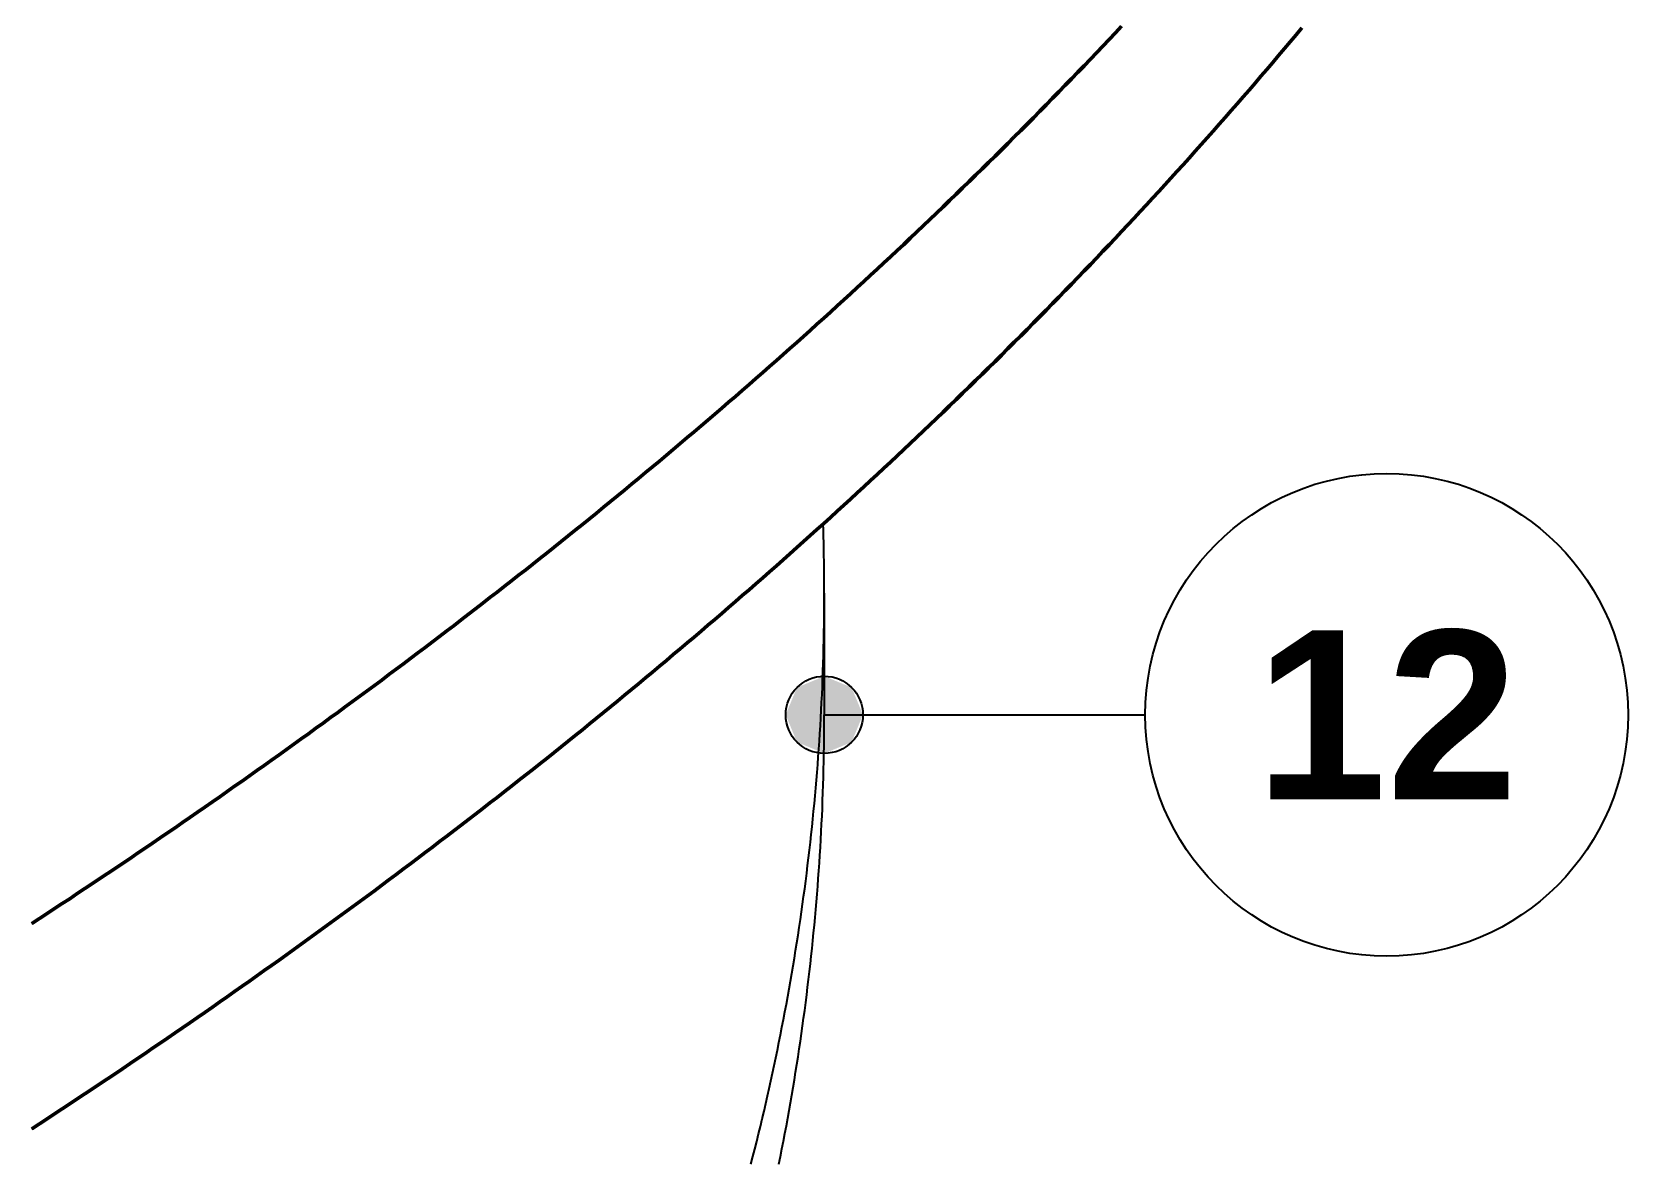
# Model space of a CAD drawing. Header units: millimetres. Extents: x 0 to 841, y 0 to 594.
# Drawn here: x 479.63 to 512.69, y 257.98 to 281.31 of the extents above; entities that cross this region are included whole.
import ezdxf
from ezdxf.enums import TextEntityAlignment as Align

# ---------------------------------------------------------------- set-up
doc = ezdxf.new("R2010")
doc.units = ezdxf.units.MM
for name, color, linetype, lineweight in [('ACH', 7, 'CONTINUOUS', 13), ('COTA', 7, 'CONTINUOUS', 25), ('FINA', 7, 'CONTINUOUS', 25), ('TXT', 7, 'CONTINUOUS', 25), ('VIS', 7, 'CONTINUOUS', 50)]:
    doc.layers.add(name, color=color, linetype=linetype, lineweight=lineweight)
doc.styles.add('STDB', font='LiberationSans-Bold.ttf')

msp = doc.modelspace()

# ---------------------------------------------------------------- hatches: boundary and pattern name
at = {"layer": 'ACH'}
h = msp.add_hatch(color=7, dxfattribs=at)
h.dxf.hatch_style = 1
h.paths.add_polyline_path([(496.842, 267.162), (496.607, 267.727), (496.042, 267.962), (495.476, 267.727), (495.242, 267.162), (495.476, 266.596), (496.042, 266.362), (496.607, 266.596)])

# ---------------------------------------------------------------- linework, layer by layer
at = {"layer": 'COTA'}
msp.add_line((496.042, 267.162), (502.691, 267.162), dxfattribs=at)
msp.add_circle((496.042, 267.162), 0.8, dxfattribs=at)
at = {"layer": 'FINA'}
for points in [[(479.626, 262.837), (479.783, 262.94), (479.941, 263.043), (480.098, 263.146), (480.255, 263.25), (480.411, 263.353), (480.568, 263.457), (480.725, 263.561), (480.881, 263.665), (481.037, 263.769), (481.193, 263.874), (481.349, 263.978), (481.505, 264.083), (481.661, 264.188), (481.817, 264.294), (481.972, 264.399), (482.128, 264.505), (482.283, 264.611), (482.438, 264.717), (482.593, 264.823), (482.748, 264.93), (482.902, 265.036), (483.057, 265.143), (483.211, 265.251), (483.365, 265.358), (483.52, 265.465), (483.674, 265.573), (483.827, 265.681), (483.981, 265.789), (484.135, 265.897), (484.288, 266.006), (484.441, 266.115), (484.594, 266.224), (484.747, 266.333), (484.9, 266.442), (485.053, 266.552), (485.205, 266.661), (485.358, 266.771), (485.51, 266.882), (485.662, 266.992), (485.814, 267.103), (485.965, 267.213), (486.117, 267.324), (486.269, 267.436), (486.42, 267.547), (486.571, 267.659), (486.722, 267.771), (486.873, 267.883), (487.024, 267.995), (487.174, 268.107), (487.324, 268.22), (487.475, 268.333), (487.625, 268.446), (487.775, 268.559), (487.924, 268.673), (488.074, 268.787), (488.223, 268.901), (488.373, 269.015), (488.522, 269.129), (488.671, 269.244), (488.819, 269.358), (488.968, 269.473), (489.116, 269.589), (489.265, 269.704), (489.413, 269.82), (489.561, 269.936), (489.708, 270.052), (489.856, 270.168), (490.003, 270.285), (490.15, 270.401), (490.298, 270.518), (490.444, 270.636), (490.591, 270.753), (490.738, 270.871), (490.884, 270.988), (491.03, 271.106), (491.176, 271.225), (491.322, 271.343), (491.468, 271.462), (491.613, 271.581), (491.758, 271.7), (491.904, 271.819), (492.048, 271.939), (492.193, 272.059), (492.338, 272.179), (492.482, 272.299), (492.626, 272.42), (492.77, 272.54), (492.914, 272.661), (493.058, 272.782), (493.201, 272.904), (493.344, 273.025), (493.488, 273.147), (493.63, 273.269), (493.773, 273.392), (493.916, 273.514), (494.058, 273.637), (494.2, 273.76), (494.342, 273.883), (494.483, 274.006), (494.625, 274.13), (494.766, 274.254), (494.907, 274.378), (495.048, 274.502), (495.189, 274.627), (495.329, 274.752), (495.47, 274.877), (495.61, 275.002), (495.75, 275.127), (495.889, 275.253), (496.029, 275.379), (496.168, 275.505), (496.307, 275.632), (496.446, 275.758), (496.584, 275.885), (496.723, 276.012), (496.861, 276.14), (496.999, 276.267), (497.137, 276.395), (497.274, 276.523), (497.412, 276.651), (497.549, 276.78), (497.686, 276.908), (497.822, 277.037), (497.959, 277.167), (498.095, 277.296), (498.231, 277.426), (498.367, 277.556), (498.502, 277.686), (498.638, 277.816), (498.773, 277.947), (498.907, 278.078), (499.042, 278.209), (499.176, 278.34), (499.311, 278.472), (499.445, 278.603), (499.578, 278.735), (499.712, 278.868), (499.845, 279), (499.978, 279.133), (500.111, 279.266), (500.243, 279.399), (500.375, 279.533), (500.507, 279.666), (500.639, 279.8), (500.771, 279.935), (500.902, 280.069), (501.033, 280.204), (501.164, 280.339), (501.294, 280.474), (501.424, 280.609), (501.555, 280.745), (501.684, 280.881), (501.814, 281.017), (501.943, 281.153), (502.072, 281.29), (502.201, 281.427)], [(479.626, 258.585), (479.783, 258.688), (479.941, 258.791), (480.098, 258.894), (480.255, 258.997), (480.411, 259.101), (480.568, 259.205), (480.725, 259.309), (480.881, 259.413), (481.037, 259.517), (481.193, 259.621), (481.349, 259.726), (481.505, 259.831), (481.661, 259.936), (481.817, 260.042), (481.972, 260.147), (482.128, 260.253), (482.283, 260.359), (482.438, 260.465), (482.593, 260.571), (482.748, 260.678), (482.902, 260.784), (483.057, 260.891), (483.211, 260.998), (483.365, 261.106), (483.52, 261.213), (483.674, 261.321), (483.827, 261.429), (483.981, 261.537), (484.135, 261.645), (484.288, 261.754), (484.441, 261.863), (484.594, 261.971), (484.747, 262.081), (484.9, 262.19), (485.053, 262.3), (485.205, 262.409), (485.358, 262.519), (485.51, 262.629), (485.662, 262.74), (485.814, 262.85), (485.965, 262.961), (486.117, 263.072), (486.269, 263.183), (486.42, 263.295), (486.571, 263.406), (486.722, 263.518), (486.873, 263.63), (487.024, 263.743), (487.174, 263.855), (487.324, 263.968), (487.475, 264.081), (487.625, 264.194), (487.775, 264.307), (487.924, 264.421), (488.074, 264.534), (488.223, 264.648), (488.373, 264.762), (488.522, 264.877), (488.671, 264.991), (488.819, 265.106), (488.968, 265.221), (489.116, 265.337), (489.265, 265.452), (489.413, 265.568), (489.561, 265.684), (489.708, 265.8), (489.856, 265.916), (490.003, 266.032), (490.15, 266.149), (490.298, 266.266), (490.444, 266.383), (490.591, 266.501), (490.738, 266.618), (490.884, 266.736), (491.03, 266.854), (491.176, 266.973), (491.322, 267.091), (491.468, 267.21), (491.613, 267.329), (491.758, 267.448), (491.904, 267.567), (492.048, 267.687), (492.193, 267.807), (492.338, 267.927), (492.482, 268.047), (492.626, 268.167), (492.77, 268.288), (492.914, 268.409), (493.058, 268.53), (493.201, 268.652), (493.344, 268.773), (493.488, 268.895), (493.63, 269.017), (493.773, 269.139), (493.916, 269.262), (494.058, 269.385), (494.2, 269.508), (494.342, 269.631), (494.483, 269.754), (494.625, 269.878), (494.766, 270.002), (494.907, 270.126), (495.048, 270.25), (495.189, 270.375), (495.329, 270.5), (495.47, 270.625), (495.61, 270.75), (495.75, 270.875), (495.889, 271.001), (496.029, 271.127), (496.168, 271.253), (496.307, 271.379), (496.446, 271.506), (496.584, 271.633), (496.723, 271.76), (496.861, 271.887), (496.999, 272.015), (497.137, 272.143), (497.274, 272.271), (497.412, 272.399), (497.549, 272.527), (497.686, 272.656), (497.822, 272.785), (497.959, 272.914), (498.095, 273.044), (498.231, 273.173), (498.367, 273.303), (498.502, 273.434), (498.638, 273.564), (498.773, 273.695), (498.907, 273.825), (499.042, 273.956), (499.176, 274.088), (499.311, 274.219), (499.445, 274.351), (499.578, 274.483), (499.712, 274.615), (499.845, 274.748), (499.978, 274.881), (500.111, 275.014), (500.243, 275.147), (500.375, 275.281), (500.507, 275.414), (500.639, 275.548), (500.771, 275.682), (500.902, 275.817), (501.033, 275.952), (501.164, 276.086), (501.294, 276.222), (501.424, 276.357), (501.555, 276.493), (501.684, 276.629), (501.814, 276.765), (501.943, 276.901), (502.072, 277.038), (502.201, 277.175), (502.329, 277.312), (502.457, 277.449), (502.585, 277.587), (502.713, 277.725), (502.841, 277.863), (502.968, 278.001), (503.095, 278.14), (503.221, 278.278), (503.347, 278.418), (503.474, 278.557), (503.599, 278.696), (503.725, 278.836), (503.85, 278.976), (503.975, 279.117), (504.1, 279.257), (504.224, 279.398), (504.348, 279.539), (504.472, 279.68), (504.596, 279.822), (504.719, 279.964), (504.842, 280.106), (504.965, 280.248), (505.087, 280.391), (505.209, 280.534), (505.331, 280.677), (505.453, 280.82), (505.574, 280.963), (505.695, 281.107), (505.816, 281.251), (505.936, 281.396)], [(496.042, 269.682), (496.041, 269.812), (496.041, 269.943), (496.04, 270.073), (496.039, 270.204), (496.037, 270.335), (496.035, 270.465), (496.032, 270.596), (496.03, 270.727), (496.027, 270.857), (496.023, 270.988), (496.019, 271.118)], [(494.522, 257.852), (494.563, 258.009), (494.602, 258.166), (494.641, 258.322), (494.68, 258.479), (494.718, 258.636), (494.756, 258.794), (494.793, 258.951), (494.829, 259.108), (494.865, 259.266), (494.901, 259.423), (494.935, 259.581), (494.97, 259.739), (495.004, 259.897), (495.037, 260.055), (495.07, 260.213), (495.102, 260.372), (495.134, 260.53), (495.165, 260.689), (495.196, 260.847), (495.226, 261.006), (495.256, 261.165), (495.285, 261.324), (495.314, 261.483), (495.342, 261.642), (495.369, 261.801), (495.396, 261.961), (495.423, 262.12), (495.448, 262.28), (495.474, 262.439), (495.499, 262.599), (495.523, 262.759), (495.547, 262.919), (495.57, 263.079), (495.592, 263.239), (495.614, 263.399), (495.636, 263.559), (495.657, 263.719), (495.677, 263.879), (495.697, 264.04), (495.717, 264.2), (495.735, 264.361), (495.754, 264.521), (495.771, 264.682), (495.788, 264.842), (495.805, 265.003), (495.821, 265.164), (495.836, 265.325), (495.851, 265.486), (495.866, 265.647), (495.879, 265.808), (495.893, 265.969), (495.905, 266.13), (495.917, 266.291), (495.929, 266.452), (495.94, 266.613), (495.95, 266.775), (495.96, 266.936), (495.969, 267.097), (495.978, 267.259), (495.986, 267.42), (495.994, 267.582), (496.001, 267.743), (496.007, 267.904), (496.013, 268.066), (496.019, 268.227), (496.023, 268.389), (496.028, 268.55), (496.031, 268.712), (496.034, 268.874), (496.037, 269.035), (496.039, 269.197), (496.04, 269.358), (496.041, 269.52), (496.042, 269.682)], [(496.042, 269.682), (496.042, 267.162)], [(495.102, 257.852), (495.134, 258.01), (495.165, 258.169), (495.196, 258.328), (495.226, 258.486), (495.256, 258.645), (495.285, 258.804), (495.314, 258.963), (495.342, 259.122), (495.369, 259.282), (495.396, 259.441), (495.423, 259.6), (495.448, 259.76), (495.474, 259.919), (495.499, 260.079), (495.523, 260.239), (495.547, 260.399), (495.57, 260.559), (495.592, 260.719), (495.614, 260.879), (495.636, 261.039), (495.657, 261.199), (495.677, 261.359), (495.697, 261.52), (495.717, 261.68), (495.735, 261.841), (495.754, 262.001), (495.771, 262.162), (495.788, 262.323), (495.805, 262.483), (495.821, 262.644), (495.836, 262.805), (495.851, 262.966), (495.866, 263.127), (495.879, 263.288), (495.893, 263.449), (495.905, 263.61), (495.917, 263.771), (495.929, 263.932), (495.94, 264.094), (495.95, 264.255), (495.96, 264.416), (495.969, 264.578), (495.978, 264.739), (495.986, 264.9), (495.994, 265.062), (496.001, 265.223), (496.007, 265.385), (496.013, 265.546), (496.019, 265.708), (496.023, 265.869), (496.028, 266.031), (496.031, 266.192), (496.034, 266.354), (496.037, 266.515), (496.039, 266.677), (496.04, 266.839), (496.041, 267), (496.042, 267.162)]]:
    msp.add_lwpolyline(points, dxfattribs=at)
msp.add_circle((507.691, 267.162), 5, dxfattribs=at)
at = {"layer": 'VIS'}
for points in [[(479.626, 262.837), (479.783, 262.94), (479.941, 263.043), (480.098, 263.146), (480.255, 263.25), (480.411, 263.353), (480.568, 263.457), (480.725, 263.561), (480.881, 263.665), (481.037, 263.769), (481.193, 263.874), (481.349, 263.978), (481.505, 264.083), (481.661, 264.188), (481.817, 264.294), (481.972, 264.399), (482.128, 264.505), (482.283, 264.611), (482.438, 264.717), (482.593, 264.823), (482.748, 264.93), (482.902, 265.036), (483.057, 265.143), (483.211, 265.251), (483.365, 265.358), (483.52, 265.465), (483.674, 265.573), (483.827, 265.681), (483.981, 265.789), (484.135, 265.897), (484.288, 266.006), (484.441, 266.115), (484.594, 266.224), (484.747, 266.333), (484.9, 266.442), (485.053, 266.552), (485.205, 266.661), (485.358, 266.771), (485.51, 266.882), (485.662, 266.992), (485.814, 267.103), (485.965, 267.213), (486.117, 267.324), (486.269, 267.436), (486.42, 267.547), (486.571, 267.659), (486.722, 267.771), (486.873, 267.883), (487.024, 267.995), (487.174, 268.107), (487.324, 268.22), (487.475, 268.333), (487.625, 268.446), (487.775, 268.559), (487.924, 268.673), (488.074, 268.787), (488.223, 268.901), (488.373, 269.015), (488.522, 269.129), (488.671, 269.244), (488.819, 269.358), (488.968, 269.473), (489.116, 269.589), (489.265, 269.704), (489.413, 269.82), (489.561, 269.936), (489.708, 270.052), (489.856, 270.168), (490.003, 270.285), (490.15, 270.401), (490.298, 270.518), (490.444, 270.636), (490.591, 270.753), (490.738, 270.871), (490.884, 270.988), (491.03, 271.106), (491.176, 271.225), (491.322, 271.343), (491.468, 271.462), (491.613, 271.581), (491.758, 271.7), (491.904, 271.819), (492.048, 271.939), (492.193, 272.059), (492.338, 272.179), (492.482, 272.299), (492.626, 272.42), (492.77, 272.54), (492.914, 272.661), (493.058, 272.782), (493.201, 272.904), (493.344, 273.025), (493.488, 273.147), (493.63, 273.269), (493.773, 273.392), (493.916, 273.514), (494.058, 273.637), (494.2, 273.76), (494.342, 273.883), (494.483, 274.006), (494.625, 274.13), (494.766, 274.254), (494.907, 274.378), (495.048, 274.502), (495.189, 274.627), (495.329, 274.752), (495.47, 274.877), (495.61, 275.002), (495.75, 275.127), (495.889, 275.253), (496.029, 275.379), (496.168, 275.505), (496.307, 275.632), (496.446, 275.758), (496.584, 275.885), (496.723, 276.012), (496.861, 276.14), (496.999, 276.267), (497.137, 276.395), (497.274, 276.523), (497.412, 276.651), (497.549, 276.78), (497.686, 276.908), (497.822, 277.037), (497.959, 277.167), (498.095, 277.296), (498.231, 277.426), (498.367, 277.556), (498.502, 277.686), (498.638, 277.816), (498.773, 277.947), (498.907, 278.078), (499.042, 278.209), (499.176, 278.34), (499.311, 278.472), (499.445, 278.603), (499.578, 278.735), (499.712, 278.868), (499.845, 279), (499.978, 279.133), (500.111, 279.266), (500.243, 279.399), (500.375, 279.533), (500.507, 279.666), (500.639, 279.8), (500.771, 279.935), (500.902, 280.069), (501.033, 280.204), (501.164, 280.339), (501.294, 280.474), (501.424, 280.609), (501.555, 280.745), (501.684, 280.881), (501.814, 281.017), (501.943, 281.153), (502.072, 281.29), (502.201, 281.427)], [(479.626, 258.585), (479.783, 258.688), (479.941, 258.791), (480.098, 258.894), (480.255, 258.997), (480.411, 259.101), (480.568, 259.205), (480.725, 259.309), (480.881, 259.413), (481.037, 259.517), (481.193, 259.621), (481.349, 259.726), (481.505, 259.831), (481.661, 259.936), (481.817, 260.042), (481.972, 260.147), (482.128, 260.253), (482.283, 260.359), (482.438, 260.465), (482.593, 260.571), (482.748, 260.678), (482.902, 260.784), (483.057, 260.891), (483.211, 260.998), (483.365, 261.106), (483.52, 261.213), (483.674, 261.321), (483.827, 261.429), (483.981, 261.537), (484.135, 261.645), (484.288, 261.754), (484.441, 261.863), (484.594, 261.971), (484.747, 262.081), (484.9, 262.19), (485.053, 262.3), (485.205, 262.409), (485.358, 262.519), (485.51, 262.629), (485.662, 262.74), (485.814, 262.85), (485.965, 262.961), (486.117, 263.072), (486.269, 263.183), (486.42, 263.295), (486.571, 263.406), (486.722, 263.518), (486.873, 263.63), (487.024, 263.743), (487.174, 263.855), (487.324, 263.968), (487.475, 264.081), (487.625, 264.194), (487.775, 264.307), (487.924, 264.421), (488.074, 264.534), (488.223, 264.648), (488.373, 264.762), (488.522, 264.877), (488.671, 264.991), (488.819, 265.106), (488.968, 265.221), (489.116, 265.337), (489.265, 265.452), (489.413, 265.568), (489.561, 265.684), (489.708, 265.8), (489.856, 265.916), (490.003, 266.032), (490.15, 266.149), (490.298, 266.266), (490.444, 266.383), (490.591, 266.501), (490.738, 266.618), (490.884, 266.736), (491.03, 266.854), (491.176, 266.973), (491.322, 267.091), (491.468, 267.21), (491.613, 267.329), (491.758, 267.448), (491.904, 267.567), (492.048, 267.687), (492.193, 267.807), (492.338, 267.927), (492.482, 268.047), (492.626, 268.167), (492.77, 268.288), (492.914, 268.409), (493.058, 268.53), (493.201, 268.652), (493.344, 268.773), (493.488, 268.895), (493.63, 269.017), (493.773, 269.139), (493.916, 269.262), (494.058, 269.385), (494.2, 269.508), (494.342, 269.631), (494.483, 269.754), (494.625, 269.878), (494.766, 270.002), (494.907, 270.126), (495.048, 270.25), (495.189, 270.375), (495.329, 270.5), (495.47, 270.625), (495.61, 270.75), (495.75, 270.875), (495.889, 271.001), (496.029, 271.127), (496.168, 271.253), (496.307, 271.379), (496.446, 271.506), (496.584, 271.633), (496.723, 271.76), (496.861, 271.887), (496.999, 272.015), (497.137, 272.143), (497.274, 272.271), (497.412, 272.399), (497.549, 272.527), (497.686, 272.656), (497.822, 272.785), (497.959, 272.914), (498.095, 273.044), (498.231, 273.173), (498.367, 273.303), (498.502, 273.434), (498.638, 273.564), (498.773, 273.695), (498.907, 273.825), (499.042, 273.956), (499.176, 274.088), (499.311, 274.219), (499.445, 274.351), (499.578, 274.483), (499.712, 274.615), (499.845, 274.748), (499.978, 274.881), (500.111, 275.014), (500.243, 275.147), (500.375, 275.281), (500.507, 275.414), (500.639, 275.548), (500.771, 275.682), (500.902, 275.817), (501.033, 275.952), (501.164, 276.086), (501.294, 276.222), (501.424, 276.357), (501.555, 276.493), (501.684, 276.629), (501.814, 276.765), (501.943, 276.901), (502.072, 277.038), (502.201, 277.175), (502.329, 277.312), (502.457, 277.449), (502.585, 277.587), (502.713, 277.725), (502.841, 277.863), (502.968, 278.001), (503.095, 278.14), (503.221, 278.278), (503.347, 278.418), (503.474, 278.557), (503.599, 278.696), (503.725, 278.836), (503.85, 278.976), (503.975, 279.117), (504.1, 279.257), (504.224, 279.398), (504.348, 279.539), (504.472, 279.68), (504.596, 279.822), (504.719, 279.964), (504.842, 280.106), (504.965, 280.248), (505.087, 280.391), (505.209, 280.534), (505.331, 280.677), (505.453, 280.82), (505.574, 280.963), (505.695, 281.107), (505.816, 281.251), (505.936, 281.396)]]:
    msp.add_lwpolyline(points, dxfattribs=at)

# ---------------------------------------------------------------- texts
at = {"layer": 'TXT', "style": 'STDB'}
msp.add_text('12', height=3.5, dxfattribs=at).set_placement((507.691, 267.162), align=Align.MIDDLE_CENTER)

doc.saveas('drawing.dxf')
